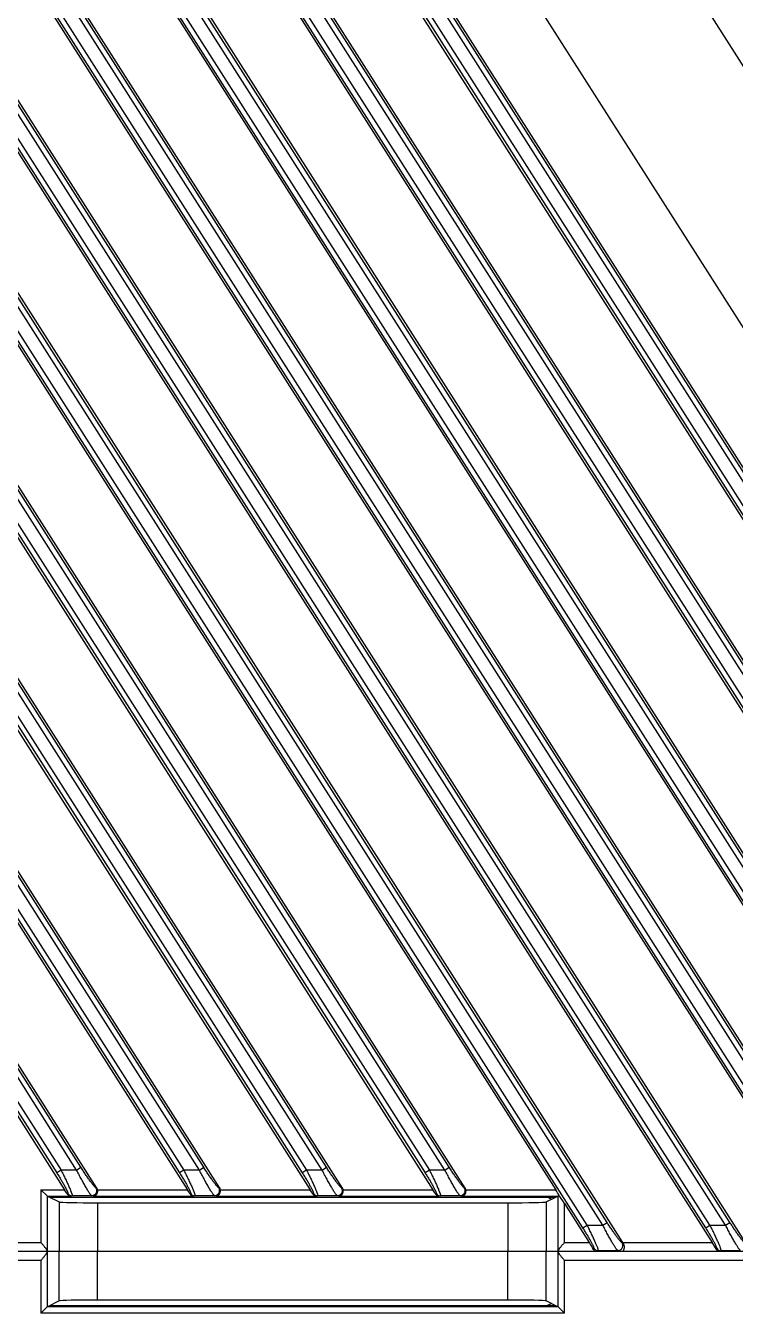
# Model space of a CAD drawing. Header units: millimetres. Extents: x 620 to 19791, y 2539 to 6969.
# Drawn here: x 14122.2 to 14177.7, y 5144.2 to 5244.9 of the extents above; entities that cross this region are included whole.
import ezdxf

# ---------------------------------------------------------------- set-up
doc = ezdxf.new("R2010")
doc.units = ezdxf.units.MM

# ---------------------------------------------------------------- blocks, each defined once
blk = doc.blocks.new('DTGFH')
at = {"color": 7, "linetype": 'Continuous'}
for p, q in [((9401.05, 4441.2), (8801.05, 4441.2)), ((8897.53, 4440.5), (8825.4, 4440.5)), ((8897.53, 4440.5), (8897.53, 4436.37)), ((8898.02, 4441.16), (8898.02, 4436.87)), ((8898.95, 4437.33), (8898.95, 4441.2)), ((8901.95, 4437.4), (8901.95, 4441.2)), ((8934.05, 4437.4), (8934.05, 4441.2)), ((8937.05, 4437.33), (8937.05, 4441.2)), ((8937.98, 4436.87), (8937.98, 4441.16)), ((8938.47, 4436.37), (8938.47, 4440.5)), ((8972.53, 4440.5), (8938.47, 4440.5)), ((8898.95, 4437.33), (8898.03, 4436.87)), ((8934.05, 4437.4), (8901.95, 4437.4)), ((8937.97, 4436.87), (8937.05, 4437.33)), ((8898.02, 4436.87), (8897.53, 4436.37)), ((8938.47, 4436.37), (8897.53, 4436.37)), ((8937.97, 4436.87), (8898.03, 4436.87)), ((8937.8, 4436.95), (8898.2, 4436.95)), ((8938.47, 4436.37), (8937.98, 4436.87)), ((8803.44, 4409.83), (8995.39, 4108.53)), ((8819.62, 4404.91), (9007.76, 4109.59)), ((8988.34, 4108.66), (8801.78, 4401.5)), ((8986.75, 4110.06), (8803.1, 4398.34)), ((8987.09, 4110.28), (8803.44, 4398.55)), ((8801.75, 4397.46), (8985.81, 4108.53)), ((8802.76, 4396.21), (8985.2, 4109.85)), ((8803.1, 4396.42), (8985.53, 4110.06)), ((8978.74, 4108.66), (8801.78, 4386.42)), ((8977.15, 4110.06), (8803.1, 4383.26)), ((8977.49, 4110.28), (8803.44, 4383.48)), ((8801.75, 4382.38), (8976.21, 4108.53)), ((8802.76, 4381.13), (8975.59, 4109.85)), ((8803.1, 4381.35), (8975.93, 4110.06)), ((8971.85, 4104.4), (8801.78, 4371.35)), ((8970.29, 4105.75), (8803.1, 4368.19)), ((8970.63, 4105.97), (8803.44, 4368.4)), ((8801.75, 4367.3), (8969.24, 4104.4)), ((8968.73, 4105.54), (8802.76, 4366.06)), ((8969.07, 4105.75), (8803.1, 4366.27)), ((8962.24, 4104.4), (8801.78, 4356.27)), ((8960.69, 4105.75), (8803.1, 4353.11)), ((8961.02, 4105.97), (8803.44, 4353.33)), ((8801.75, 4352.23), (8959.63, 4104.4)), ((8959.13, 4105.54), (8802.76, 4350.98)), ((8959.47, 4105.75), (8803.1, 4351.2)), ((8952.64, 4104.4), (8801.78, 4341.19)), ((8951.08, 4105.75), (8803.1, 4338.04)), ((8951.42, 4105.97), (8803.44, 4338.25)), ((8949.53, 4105.54), (8802.76, 4335.91)), ((8949.86, 4105.75), (8803.1, 4336.12)), ((8805.88, 4330.66), (8950.03, 4104.4)), ((8943.03, 4104.4), (8806.13, 4319.29)), ((8941.81, 4105.97), (8807.75, 4316.41)), ((8805.88, 4315.59), (8937.79, 4108.53)), ((8941.48, 4105.75), (8807.41, 4316.2)), ((8939.92, 4105.54), (8807.07, 4314.07)), ((8940.26, 4105.75), (8807.41, 4314.28)), ((8930.72, 4108.66), (8806.13, 4304.22)), ((8929.47, 4110.28), (8807.75, 4301.34)), ((8805.88, 4300.51), (8928.19, 4108.53)), ((8929.13, 4110.06), (8807.41, 4301.12)), ((8807.07, 4298.99), (8927.57, 4109.85)), ((8807.41, 4299.21), (8927.91, 4110.06)), ((8802.35, 4290.99), (8918.58, 4108.53)), ((8921.11, 4108.66), (8804.87, 4291.13)), ((8803.61, 4289.36), (8917.97, 4109.85)), ((8803.94, 4289.57), (8918.3, 4110.06)), ((8919.52, 4110.06), (8805.16, 4289.57)), ((8919.86, 4110.28), (8805.5, 4289.78)), ((8911.51, 4108.66), (8801.78, 4280.89)), ((8909.92, 4110.06), (8803.1, 4277.74)), ((8910.26, 4110.28), (8803.44, 4277.95)), ((8801.75, 4276.85), (8908.98, 4108.53)), ((8802.76, 4275.61), (8908.36, 4109.85)), ((8803.1, 4275.82), (8908.7, 4110.06)), ((8901.9, 4108.66), (8801.78, 4265.82)), ((8900.32, 4110.06), (8803.1, 4262.66)), ((8900.65, 4110.28), (8803.44, 4262.88)), ((8801.75, 4261.78), (8899.37, 4108.53)), ((8802.76, 4260.53), (8898.76, 4109.85)), ((8803.1, 4260.75), (8899.1, 4110.06)), ((8899.1, 4110.06), (8898.76, 4109.85)), ((8900.32, 4110.06), (8899.1, 4110.06)), ((8900.32, 4110.06), (8900.65, 4110.28)), ((8908.7, 4110.06), (8908.36, 4109.85)), ((8909.92, 4110.06), (8908.7, 4110.06)), ((8909.92, 4110.06), (8910.26, 4110.28)), ((8918.3, 4110.06), (8917.97, 4109.85)), ((8919.52, 4110.06), (8918.3, 4110.06)), ((8919.52, 4110.06), (8919.86, 4110.28)), ((8927.91, 4110.06), (8927.57, 4109.85)), ((8929.13, 4110.06), (8927.91, 4110.06)), ((8929.13, 4110.06), (8929.47, 4110.28)), ((8897.53, 4108.53), (8898.02, 4108.04)), ((8897.53, 4108.53), (8897.53, 4104.4)), ((8897.53, 4108.53), (8899.37, 4108.53)), ((8898.02, 4108.04), (8898.02, 4103.74)), ((8898.03, 4108.03), (8898.95, 4107.57)), ((8898.03, 4108.03), (8899.86, 4108.03)), ((8899.56, 4108.23), (8899.62, 4108.25)), ((8899.95, 4108.06), (8899.86, 4108.03)), ((8901.5, 4108.06), (8899.95, 4108.06)), ((8901.62, 4108.03), (8901.5, 4108.06)), ((8901.62, 4108.03), (8909.47, 4108.03)), ((8901.9, 4108.66), (8901.83, 4108.68)), ((8901.96, 4108.53), (8908.98, 4108.53)), ((8909.16, 4108.23), (8909.22, 4108.25)), ((8909.56, 4108.06), (8909.47, 4108.03)), ((8911.1, 4108.06), (8909.56, 4108.06)), ((8911.23, 4108.03), (8911.1, 4108.06)), ((8911.23, 4108.03), (8919.07, 4108.03)), ((8911.51, 4108.66), (8911.44, 4108.68)), ((8911.56, 4108.53), (8918.58, 4108.53)), ((8918.77, 4108.23), (8918.83, 4108.25)), ((8919.16, 4108.06), (8919.07, 4108.03)), ((8920.71, 4108.06), (8919.16, 4108.06)), ((8920.83, 4108.03), (8920.71, 4108.06)), ((8920.83, 4108.03), (8928.68, 4108.03)), ((8921.11, 4108.66), (8921.04, 4108.68)), ((8921.16, 4108.53), (8928.19, 4108.53)), ((8928.37, 4108.23), (8928.43, 4108.25)), ((8928.77, 4108.06), (8928.68, 4108.03)), ((8930.31, 4108.06), (8928.77, 4108.06)), ((8930.43, 4108.03), (8930.31, 4108.06)), ((8930.43, 4108.03), (8937.97, 4108.03)), ((8930.72, 4108.66), (8930.65, 4108.68)), ((8930.77, 4108.53), (8937.79, 4108.53)), ((8937.05, 4107.57), (8937.97, 4108.03)), ((8937.98, 4108.04), (8938.04, 4108.1)), ((8937.98, 4103.74), (8937.98, 4108.04)), ((8898.2, 4107.95), (8937.8, 4107.95)), ((8898.95, 4107.57), (8898.95, 4103.7)), ((8901.95, 4107.5), (8901.95, 4103.7)), ((8901.95, 4107.5), (8934.05, 4107.5)), ((8934.05, 4107.5), (8934.05, 4103.7)), ((8937.05, 4107.57), (8937.05, 4103.7)), ((8938.47, 4107.46), (8940.42, 4104.4)), ((8938.47, 4104.4), (8938.47, 4107.46)), ((8941.48, 4105.75), (8941.81, 4105.97)), ((8951.08, 4105.75), (8951.42, 4105.97)), ((8939.92, 4105.54), (8940.26, 4105.75)), ((8940.26, 4105.75), (8941.48, 4105.75)), ((8949.53, 4105.54), (8949.86, 4105.75)), ((8949.86, 4105.75), (8951.08, 4105.75)), ((8895.01, 4104.4), (8897.53, 4104.4)), ((8938.47, 4104.4), (8940.42, 4104.4)), ((8940.74, 4103.86), (8940.79, 4103.94)), ((8943.09, 4104.31), (8942.98, 4104.37)), ((8943.03, 4104.4), (8950.03, 4104.4)), ((8950.35, 4103.86), (8950.39, 4103.94)), ((9401.05, 4103.7), (8801.55, 4103.7)), ((8941.09, 4103.7), (8941.12, 4103.76)), ((8941.12, 4103.76), (8942.65, 4103.76)), ((8942.75, 4103.7), (8942.65, 4103.76)), ((8950.69, 4103.7), (8950.73, 4103.76)), ((8950.73, 4103.76), (8952.25, 4103.76))]:
    blk.add_line(p, q, dxfattribs=at)
at = {"color": 4, "linetype": 'Continuous'}
for centre, start, end in [((8940.05, 4430.33), 110.668, 113.8908), ((8940.05, 4114.58), 246.1092, 249.332)]:
    blk.add_arc(centre, 7.25, start, end, dxfattribs=at)
at = {"color": 7, "linetype": 'Continuous'}
for centre, radius, start, end in [((8899.95, 4108.46), 0.399, 212.3207, 269.8089), ((8909.56, 4108.46), 0.399, 212.3207, 269.8089), ((8919.16, 4108.46), 0.399, 212.3207, 269.8089), ((8928.77, 4108.46), 0.399, 212.3207, 269.8089), ((8941.12, 4104.16), 0.402, 212.7568, 269.7432), ((8950.73, 4104.16), 0.402, 212.7568, 269.7432)]:
    blk.add_arc(centre, radius, start, end, dxfattribs=at)
for centre, major_axis, ratio, start_param, end_param in [((8898.04, 4440.5), (0, 0.7), 0.052408, 0, 0.329), ((8937.96, 4440.5), (0, 0.7), 0.052408, -0.329, 0), ((8901.95, 4437.32), (3, 0), 0.026186, 1.570796, 3.089233), ((8934.05, 4437.32), (3, 0), 0.026186, 0.05236, 1.570796), ((8898.03, 4436.37), (0, 0.5), 0.052408, 0.02618, 0.05236), ((8937.97, 4436.37), (0, 0.5), 0.052408, -0.05236, -0.02618), ((8898.03, 4108.53), (0, 0.5), 0.052408, -3.193953, -3.167773), ((8899.32, 4108.53), (-0.321, 0.499), 0.073624, -2.273247, -1.618026), ((8901.56, 4108.45), (0.394, -0.086), 0.992492, 0.434723, 0.777592), ((8908.93, 4108.53), (-0.321, 0.499), 0.073624, -2.273247, -1.618026), ((8911.17, 4108.45), (0.394, -0.086), 0.992492, 0.434723, 0.777592), ((8918.53, 4108.53), (-0.321, 0.499), 0.073624, -2.273247, -1.618026), ((8920.77, 4108.45), (0.394, -0.086), 0.992492, 0.434723, 0.777592), ((8928.14, 4108.53), (-0.321, 0.499), 0.073624, -2.273247, -1.618026), ((8930.37, 4108.45), (0.394, -0.086), 0.992492, 0.434723, 0.777592), ((8937.74, 4108.53), (-0.321, 0.499), 0.073624, -2.666081, -1.618026), ((8937.97, 4108.53), (0, 0.5), 0.052408, -3.115413, -3.089233), ((8938.47, 4107.38), (-0.499, 0.789), 0.046753, -1.496981, -0.448926), ((8901.95, 4107.58), (3, 0), 0.026186, -3.089233, -1.570796), ((8934.05, 4107.58), (3, 0), 0.026186, -1.570796, -0.05236), ((8940.35, 4104.4), (-0.449, 0.699), 0.073624, -2.493847, -1.618026), ((8943.11, 4104.4), (-0.449, 0.699), 0.073624, 1.523567, 1.649478), ((8949.96, 4104.4), (-0.449, 0.699), 0.073624, -2.493847, -1.618026), ((8898.04, 4104.4), (0, 0.7), 0.052408, -3.470593, -3.141593), ((8937.96, 4104.4), (0, 0.7), 0.052408, -3.141593, -2.812592)]:
    blk.add_ellipse(centre, major_axis=major_axis, ratio=ratio, start_param=start_param, end_param=end_param, dxfattribs=at)
for points, knots in [([(8897.53, 4440.5), (8897.55, 4440.53), (8897.61, 4440.6), (8897.69, 4440.69), (8897.77, 4440.79), (8897.84, 4440.88), (8897.9, 4440.95), (8897.94, 4441), (8897.96, 4441.04), (8897.99, 4441.08), (8898, 4441.11), (8898.01, 4441.13), (8898.02, 4441.14), (8898.02, 4441.15), (8898.02, 4441.16), (8898.02, 4441.16)], [0, 0, 0, 0, 0.152678, 0.303619, 0.450743, 0.591561, 0.722626, 0.783052, 0.839064, 0.889738, 0.93406, 0.953523, 0.971039, 0.986537, 1, 1, 1, 1]), ([(8937.98, 4441.16), (8937.98, 4441.16), (8937.98, 4441.15), (8937.98, 4441.14), (8937.99, 4441.13), (8938, 4441.11), (8938.01, 4441.08), (8938.04, 4441.04), (8938.06, 4441), (8938.1, 4440.95), (8938.16, 4440.88), (8938.23, 4440.79), (8938.31, 4440.69), (8938.39, 4440.6), (8938.45, 4440.53), (8938.47, 4440.5)], [0, 0, 0, 0, 0.013463, 0.028958, 0.046471, 0.065932, 0.110248, 0.160922, 0.216933, 0.277361, 0.408429, 0.549248, 0.696374, 0.84732, 1, 1, 1, 1]), ([(8899.1, 4110.06), (8899.16, 4109.94), (8899.28, 4109.7), (8899.42, 4109.41), (8899.53, 4109.18), (8899.61, 4109.01), (8899.68, 4108.86), (8899.74, 4108.71), (8899.8, 4108.57), (8899.84, 4108.47), (8899.87, 4108.39), (8899.89, 4108.34), (8899.91, 4108.29), (8899.93, 4108.25), (8899.94, 4108.21), (8899.95, 4108.17), (8899.96, 4108.14), (8899.96, 4108.12), (8899.96, 4108.1), (8899.96, 4108.08), (8899.96, 4108.08), (8899.96, 4108.07), (8899.96, 4108.07), (8899.96, 4108.06), (8899.95, 4108.06), (8899.95, 4108.06)], [0, 0, 0, 0, 0.184726, 0.364404, 0.450654, 0.53352, 0.612205, 0.685869, 0.753643, 0.814644, 0.842334, 0.868009, 0.891573, 0.912933, 0.932009, 0.94873, 0.963045, 0.974919, 0.984358, 0.988185, 0.991438, 0.994155, 0.996399, 0.998285, 1, 1, 1, 1]), ([(8901.5, 4108.06), (8901.5, 4108.06), (8901.49, 4108.06), (8901.49, 4108.07), (8901.48, 4108.07), (8901.47, 4108.08), (8901.45, 4108.09), (8901.44, 4108.12), (8901.41, 4108.14), (8901.38, 4108.19), (8901.33, 4108.25), (8901.27, 4108.34), (8901.2, 4108.45), (8901.13, 4108.57), (8901.05, 4108.71), (8900.97, 4108.85), (8900.88, 4109.01), (8900.79, 4109.17), (8900.66, 4109.4), (8900.5, 4109.7), (8900.38, 4109.94), (8900.32, 4110.06)], [0, 0, 0, 0, 0.002443, 0.00539, 0.00888, 0.012933, 0.022763, 0.034902, 0.049322, 0.065972, 0.105666, 0.15334, 0.20827, 0.269706, 0.336901, 0.409127, 0.485683, 0.565896, 0.649126, 0.822164, 1, 1, 1, 1]), ([(8901.83, 4108.68), (8901.83, 4108.68), (8901.83, 4108.68), (8901.82, 4108.68), (8901.81, 4108.69), (8901.79, 4108.7), (8901.77, 4108.72), (8901.75, 4108.74), (8901.71, 4108.78), (8901.66, 4108.83), (8901.6, 4108.91), (8901.53, 4109), (8901.46, 4109.1), (8901.38, 4109.21), (8901.29, 4109.32), (8901.17, 4109.49), (8901.02, 4109.71), (8900.84, 4109.99), (8900.71, 4110.18), (8900.65, 4110.28)], [0, 0, 0, 0, 0.002893, 0.006322, 0.014899, 0.025845, 0.039152, 0.054766, 0.072609, 0.114587, 0.164252, 0.220735, 0.283185, 0.350804, 0.422853, 0.498652, 0.659054, 0.827524, 1, 1, 1, 1]), ([(8908.7, 4110.06), (8908.76, 4109.94), (8908.88, 4109.7), (8909.02, 4109.41), (8909.13, 4109.18), (8909.21, 4109.01), (8909.28, 4108.86), (8909.35, 4108.71), (8909.4, 4108.57), (8909.45, 4108.47), (8909.48, 4108.39), (8909.5, 4108.34), (8909.51, 4108.29), (8909.53, 4108.25), (8909.54, 4108.21), (8909.55, 4108.17), (8909.56, 4108.14), (8909.56, 4108.12), (8909.57, 4108.1), (8909.57, 4108.08), (8909.57, 4108.08), (8909.57, 4108.07), (8909.56, 4108.07), (8909.56, 4108.06), (8909.56, 4108.06), (8909.56, 4108.06)], [0, 0, 0, 0, 0.184726, 0.364404, 0.450654, 0.53352, 0.612205, 0.685869, 0.753643, 0.814644, 0.842334, 0.868009, 0.891573, 0.912933, 0.932009, 0.94873, 0.963045, 0.974919, 0.984358, 0.988185, 0.991438, 0.994155, 0.996399, 0.998285, 1, 1, 1, 1]), ([(8911.1, 4108.06), (8911.1, 4108.06), (8911.1, 4108.06), (8911.09, 4108.07), (8911.08, 4108.07), (8911.07, 4108.08), (8911.06, 4108.09), (8911.04, 4108.12), (8911.02, 4108.14), (8910.98, 4108.19), (8910.94, 4108.25), (8910.88, 4108.34), (8910.81, 4108.45), (8910.73, 4108.57), (8910.65, 4108.71), (8910.57, 4108.85), (8910.48, 4109.01), (8910.39, 4109.17), (8910.27, 4109.4), (8910.11, 4109.7), (8909.98, 4109.94), (8909.92, 4110.06)], [0, 0, 0, 0, 0.002443, 0.00539, 0.00888, 0.012933, 0.022763, 0.034902, 0.049322, 0.065972, 0.105666, 0.15334, 0.20827, 0.269706, 0.336901, 0.409127, 0.485683, 0.565896, 0.649126, 0.822164, 1, 1, 1, 1]), ([(8911.44, 4108.68), (8911.44, 4108.68), (8911.43, 4108.68), (8911.42, 4108.68), (8911.41, 4108.69), (8911.39, 4108.7), (8911.37, 4108.72), (8911.35, 4108.74), (8911.32, 4108.78), (8911.27, 4108.83), (8911.21, 4108.91), (8911.14, 4109), (8911.06, 4109.1), (8910.98, 4109.21), (8910.9, 4109.32), (8910.78, 4109.49), (8910.63, 4109.71), (8910.44, 4109.99), (8910.32, 4110.18), (8910.26, 4110.28)], [0, 0, 0, 0, 0.002893, 0.006322, 0.014899, 0.025845, 0.039152, 0.054766, 0.072609, 0.114587, 0.164252, 0.220735, 0.283185, 0.350804, 0.422853, 0.498652, 0.659054, 0.827524, 1, 1, 1, 1]), ([(8918.3, 4110.06), (8918.37, 4109.94), (8918.48, 4109.7), (8918.63, 4109.41), (8918.74, 4109.18), (8918.81, 4109.01), (8918.88, 4108.86), (8918.95, 4108.71), (8919.01, 4108.57), (8919.05, 4108.47), (8919.08, 4108.39), (8919.1, 4108.34), (8919.12, 4108.29), (8919.13, 4108.25), (8919.15, 4108.21), (8919.16, 4108.17), (8919.16, 4108.14), (8919.17, 4108.12), (8919.17, 4108.1), (8919.17, 4108.08), (8919.17, 4108.08), (8919.17, 4108.07), (8919.17, 4108.07), (8919.17, 4108.06), (8919.16, 4108.06), (8919.16, 4108.06)], [0, 0, 0, 0, 0.184726, 0.364404, 0.450654, 0.53352, 0.612205, 0.685869, 0.753643, 0.814644, 0.842334, 0.868009, 0.891573, 0.912933, 0.932009, 0.94873, 0.963045, 0.974919, 0.984358, 0.988185, 0.991438, 0.994155, 0.996399, 0.998285, 1, 1, 1, 1]), ([(8920.71, 4108.06), (8920.7, 4108.06), (8920.7, 4108.06), (8920.69, 4108.07), (8920.69, 4108.07), (8920.68, 4108.08), (8920.66, 4108.09), (8920.64, 4108.12), (8920.62, 4108.14), (8920.59, 4108.19), (8920.54, 4108.25), (8920.48, 4108.34), (8920.41, 4108.45), (8920.34, 4108.57), (8920.26, 4108.71), (8920.17, 4108.85), (8920.09, 4109.01), (8920, 4109.17), (8919.87, 4109.4), (8919.71, 4109.7), (8919.59, 4109.94), (8919.52, 4110.06)], [0, 0, 0, 0, 0.002443, 0.00539, 0.00888, 0.012933, 0.022763, 0.034902, 0.049322, 0.065972, 0.105666, 0.15334, 0.20827, 0.269706, 0.336901, 0.409127, 0.485683, 0.565896, 0.649126, 0.822164, 1, 1, 1, 1]), ([(8921.04, 4108.68), (8921.04, 4108.68), (8921.04, 4108.68), (8921.03, 4108.68), (8921.01, 4108.69), (8921, 4108.7), (8920.98, 4108.72), (8920.95, 4108.74), (8920.92, 4108.78), (8920.87, 4108.83), (8920.81, 4108.91), (8920.74, 4109), (8920.66, 4109.1), (8920.59, 4109.21), (8920.5, 4109.32), (8920.38, 4109.49), (8920.23, 4109.71), (8920.05, 4109.99), (8919.92, 4110.18), (8919.86, 4110.28)], [0, 0, 0, 0, 0.002893, 0.006322, 0.014899, 0.025845, 0.039152, 0.054766, 0.072609, 0.114587, 0.164252, 0.220735, 0.283185, 0.350804, 0.422853, 0.498652, 0.659054, 0.827524, 1, 1, 1, 1]), ([(8927.91, 4110.06), (8927.97, 4109.94), (8928.09, 4109.7), (8928.23, 4109.41), (8928.34, 4109.18), (8928.42, 4109.01), (8928.49, 4108.86), (8928.55, 4108.71), (8928.61, 4108.57), (8928.65, 4108.47), (8928.68, 4108.39), (8928.7, 4108.34), (8928.72, 4108.29), (8928.74, 4108.25), (8928.75, 4108.21), (8928.76, 4108.17), (8928.77, 4108.14), (8928.77, 4108.12), (8928.78, 4108.1), (8928.78, 4108.08), (8928.77, 4108.08), (8928.77, 4108.07), (8928.77, 4108.07), (8928.77, 4108.06), (8928.77, 4108.06), (8928.77, 4108.06)], [0, 0, 0, 0, 0.184726, 0.364404, 0.450654, 0.53352, 0.612205, 0.685869, 0.753643, 0.814644, 0.842334, 0.868009, 0.891573, 0.912933, 0.932009, 0.94873, 0.963045, 0.974919, 0.984358, 0.988185, 0.991438, 0.994155, 0.996399, 0.998285, 1, 1, 1, 1]), ([(8930.31, 4108.06), (8930.31, 4108.06), (8930.3, 4108.06), (8930.3, 4108.07), (8930.29, 4108.07), (8930.28, 4108.08), (8930.27, 4108.09), (8930.25, 4108.12), (8930.23, 4108.14), (8930.19, 4108.19), (8930.15, 4108.25), (8930.08, 4108.34), (8930.02, 4108.45), (8929.94, 4108.57), (8929.86, 4108.71), (8929.78, 4108.85), (8929.69, 4109.01), (8929.6, 4109.17), (8929.48, 4109.4), (8929.32, 4109.7), (8929.19, 4109.94), (8929.13, 4110.06)], [0, 0, 0, 0, 0.002443, 0.00539, 0.00888, 0.012933, 0.022763, 0.034902, 0.049322, 0.065972, 0.105666, 0.15334, 0.20827, 0.269706, 0.336901, 0.409127, 0.485683, 0.565896, 0.649126, 0.822164, 1, 1, 1, 1]), ([(8930.65, 4108.68), (8930.64, 4108.68), (8930.64, 4108.68), (8930.63, 4108.68), (8930.62, 4108.69), (8930.6, 4108.7), (8930.58, 4108.72), (8930.56, 4108.74), (8930.52, 4108.78), (8930.48, 4108.83), (8930.41, 4108.91), (8930.34, 4109), (8930.27, 4109.1), (8930.19, 4109.21), (8930.11, 4109.32), (8929.99, 4109.49), (8929.83, 4109.71), (8929.65, 4109.99), (8929.53, 4110.18), (8929.47, 4110.28)], [0, 0, 0, 0, 0.002893, 0.006322, 0.014899, 0.025845, 0.039152, 0.054766, 0.072609, 0.114587, 0.164252, 0.220735, 0.283185, 0.350804, 0.422853, 0.498652, 0.659054, 0.827524, 1, 1, 1, 1]), ([(8898.76, 4109.85), (8898.82, 4109.75), (8898.94, 4109.57), (8899.08, 4109.34), (8899.18, 4109.16), (8899.26, 4109.03), (8899.33, 4108.9), (8899.4, 4108.78), (8899.46, 4108.67), (8899.5, 4108.59), (8899.53, 4108.52), (8899.55, 4108.48), (8899.57, 4108.44), (8899.59, 4108.4), (8899.6, 4108.37), (8899.61, 4108.34), (8899.62, 4108.31), (8899.62, 4108.29), (8899.63, 4108.28), (8899.63, 4108.27), (8899.63, 4108.26), (8899.63, 4108.26), (8899.62, 4108.25), (8899.62, 4108.25), (8899.62, 4108.25), (8899.62, 4108.25)], [0, 0, 0, 0, 0.181438, 0.358605, 0.444098, 0.526615, 0.605384, 0.679551, 0.74819, 0.810312, 0.838612, 0.864901, 0.889059, 0.910969, 0.930526, 0.94764, 0.962243, 0.974296, 0.98381, 0.987648, 0.99091, 0.993649, 0.995962, 0.998006, 1, 1, 1, 1]), ([(8908.36, 4109.85), (8908.42, 4109.75), (8908.54, 4109.57), (8908.68, 4109.34), (8908.79, 4109.16), (8908.86, 4109.03), (8908.94, 4108.9), (8909, 4108.78), (8909.06, 4108.67), (8909.1, 4108.59), (8909.14, 4108.52), (8909.16, 4108.48), (8909.17, 4108.44), (8909.19, 4108.4), (8909.2, 4108.37), (8909.21, 4108.34), (8909.22, 4108.31), (8909.23, 4108.29), (8909.23, 4108.28), (8909.23, 4108.27), (8909.23, 4108.26), (8909.23, 4108.26), (8909.23, 4108.25), (8909.22, 4108.25), (8909.22, 4108.25), (8909.22, 4108.25)], [0, 0, 0, 0, 0.181438, 0.358605, 0.444098, 0.526615, 0.605384, 0.679551, 0.74819, 0.810312, 0.838612, 0.864901, 0.889059, 0.910969, 0.930526, 0.94764, 0.962243, 0.974296, 0.98381, 0.987648, 0.99091, 0.993649, 0.995962, 0.998006, 1, 1, 1, 1]), ([(8917.97, 4109.85), (8918.03, 4109.75), (8918.14, 4109.57), (8918.29, 4109.34), (8918.39, 4109.16), (8918.47, 4109.03), (8918.54, 4108.9), (8918.6, 4108.78), (8918.66, 4108.67), (8918.71, 4108.59), (8918.74, 4108.52), (8918.76, 4108.48), (8918.78, 4108.44), (8918.79, 4108.4), (8918.81, 4108.37), (8918.82, 4108.34), (8918.83, 4108.31), (8918.83, 4108.29), (8918.83, 4108.28), (8918.84, 4108.27), (8918.83, 4108.26), (8918.83, 4108.26), (8918.83, 4108.25), (8918.83, 4108.25), (8918.83, 4108.25), (8918.83, 4108.25)], [0, 0, 0, 0, 0.181438, 0.358605, 0.444098, 0.526615, 0.605384, 0.679551, 0.74819, 0.810312, 0.838612, 0.864901, 0.889059, 0.910969, 0.930526, 0.94764, 0.962243, 0.974296, 0.98381, 0.987648, 0.99091, 0.993649, 0.995962, 0.998006, 1, 1, 1, 1]), ([(8927.57, 4109.85), (8927.63, 4109.75), (8927.75, 4109.57), (8927.89, 4109.34), (8928, 4109.16), (8928.07, 4109.03), (8928.14, 4108.9), (8928.21, 4108.78), (8928.27, 4108.67), (8928.31, 4108.59), (8928.34, 4108.52), (8928.36, 4108.48), (8928.38, 4108.44), (8928.4, 4108.4), (8928.41, 4108.37), (8928.42, 4108.34), (8928.43, 4108.31), (8928.44, 4108.29), (8928.44, 4108.28), (8928.44, 4108.27), (8928.44, 4108.26), (8928.44, 4108.26), (8928.44, 4108.25), (8928.43, 4108.25), (8928.43, 4108.25), (8928.43, 4108.25)], [0, 0, 0, 0, 0.181438, 0.358605, 0.444098, 0.526615, 0.605384, 0.679551, 0.74819, 0.810312, 0.838612, 0.864901, 0.889059, 0.910969, 0.930526, 0.94764, 0.962243, 0.974296, 0.98381, 0.987648, 0.99091, 0.993649, 0.995962, 0.998006, 1, 1, 1, 1]), ([(8899.56, 4108.23), (8899.58, 4108.2), (8899.62, 4108.14), (8899.69, 4108.08), (8899.78, 4108.05), (8899.83, 4108.04), (8899.86, 4108.03)], [0, 0, 0, 0, 0.280934, 0.535713, 0.772708, 1, 1, 1, 1]), ([(8901.5, 4108.06), (8901.53, 4108.06), (8901.6, 4108.07), (8901.7, 4108.11), (8901.79, 4108.18), (8901.85, 4108.27), (8901.89, 4108.37), (8901.9, 4108.47), (8901.88, 4108.58), (8901.85, 4108.65), (8901.83, 4108.68)], [0, 0, 0, 0, 0.124488, 0.249166, 0.374099, 0.499253, 0.624543, 0.749843, 0.875021, 1, 1, 1, 1]), ([(8901.62, 4108.03), (8901.64, 4108.04), (8901.69, 4108.04), (8901.76, 4108.07), (8901.82, 4108.11), (8901.87, 4108.15), (8901.9, 4108.2), (8901.93, 4108.25), (8901.96, 4108.33), (8901.97, 4108.43), (8901.96, 4108.5), (8901.96, 4108.53)], [0, 0, 0, 0, 0.098793, 0.200838, 0.308654, 0.424788, 0.486837, 0.551839, 0.69107, 0.841979, 1, 1, 1, 1]), ([(8909.16, 4108.23), (8909.18, 4108.2), (8909.22, 4108.14), (8909.3, 4108.08), (8909.38, 4108.05), (8909.44, 4108.04), (8909.47, 4108.03)], [0, 0, 0, 0, 0.280934, 0.535713, 0.772708, 1, 1, 1, 1]), ([(8911.1, 4108.06), (8911.14, 4108.06), (8911.21, 4108.07), (8911.31, 4108.11), (8911.39, 4108.18), (8911.45, 4108.27), (8911.49, 4108.37), (8911.5, 4108.47), (8911.49, 4108.58), (8911.46, 4108.65), (8911.44, 4108.68)], [0, 0, 0, 0, 0.124488, 0.249166, 0.374099, 0.499253, 0.624543, 0.749843, 0.875021, 1, 1, 1, 1]), ([(8911.23, 4108.03), (8911.25, 4108.04), (8911.29, 4108.04), (8911.36, 4108.07), (8911.42, 4108.11), (8911.47, 4108.15), (8911.5, 4108.2), (8911.53, 4108.25), (8911.56, 4108.33), (8911.57, 4108.43), (8911.57, 4108.5), (8911.56, 4108.53)], [0, 0, 0, 0, 0.098793, 0.200838, 0.308654, 0.424788, 0.486837, 0.551839, 0.69107, 0.841979, 1, 1, 1, 1]), ([(8918.77, 4108.23), (8918.78, 4108.2), (8918.82, 4108.14), (8918.9, 4108.08), (8918.98, 4108.05), (8919.04, 4108.04), (8919.07, 4108.03)], [0, 0, 0, 0, 0.280934, 0.535713, 0.772708, 1, 1, 1, 1]), ([(8920.71, 4108.06), (8920.74, 4108.06), (8920.81, 4108.07), (8920.91, 4108.11), (8920.99, 4108.18), (8921.06, 4108.27), (8921.1, 4108.37), (8921.11, 4108.47), (8921.09, 4108.58), (8921.06, 4108.65), (8921.04, 4108.68)], [0, 0, 0, 0, 0.124488, 0.249166, 0.374099, 0.499253, 0.624543, 0.749843, 0.875021, 1, 1, 1, 1]), ([(8920.83, 4108.03), (8920.85, 4108.04), (8920.9, 4108.04), (8920.96, 4108.07), (8921.03, 4108.11), (8921.07, 4108.15), (8921.11, 4108.2), (8921.14, 4108.25), (8921.17, 4108.33), (8921.18, 4108.43), (8921.17, 4108.5), (8921.16, 4108.53)], [0, 0, 0, 0, 0.098793, 0.200838, 0.308654, 0.424788, 0.486837, 0.551839, 0.69107, 0.841979, 1, 1, 1, 1]), ([(8928.37, 4108.23), (8928.39, 4108.2), (8928.43, 4108.14), (8928.5, 4108.08), (8928.59, 4108.05), (8928.65, 4108.04), (8928.68, 4108.03)], [0, 0, 0, 0, 0.280934, 0.535713, 0.772708, 1, 1, 1, 1]), ([(8930.31, 4108.06), (8930.34, 4108.06), (8930.42, 4108.07), (8930.51, 4108.11), (8930.6, 4108.18), (8930.66, 4108.27), (8930.7, 4108.37), (8930.71, 4108.47), (8930.69, 4108.58), (8930.66, 4108.65), (8930.65, 4108.68)], [0, 0, 0, 0, 0.124488, 0.249166, 0.374099, 0.499253, 0.624543, 0.749843, 0.875021, 1, 1, 1, 1]), ([(8930.43, 4108.03), (8930.46, 4108.04), (8930.5, 4108.04), (8930.57, 4108.07), (8930.63, 4108.11), (8930.68, 4108.15), (8930.71, 4108.2), (8930.74, 4108.25), (8930.77, 4108.33), (8930.78, 4108.43), (8930.78, 4108.5), (8930.77, 4108.53)], [0, 0, 0, 0, 0.098793, 0.200838, 0.308654, 0.424788, 0.486837, 0.551839, 0.69107, 0.841979, 1, 1, 1, 1]), ([(8942.98, 4104.37), (8942.98, 4104.37), (8942.97, 4104.38), (8942.95, 4104.4), (8942.93, 4104.41), (8942.91, 4104.43), (8942.89, 4104.46), (8942.85, 4104.5), (8942.8, 4104.56), (8942.74, 4104.63), (8942.67, 4104.72), (8942.59, 4104.82), (8942.52, 4104.93), (8942.43, 4105.04), (8942.32, 4105.2), (8942.17, 4105.42), (8941.99, 4105.69), (8941.87, 4105.87), (8941.81, 4105.97)], [0, 0, 0, 0, 0.008615, 0.019455, 0.032505, 0.047714, 0.065009, 0.084305, 0.128526, 0.179599, 0.236742, 0.299202, 0.366274, 0.437309, 0.511707, 0.668418, 0.832402, 1, 1, 1, 1]), ([(8952.59, 4104.37), (8952.58, 4104.37), (8952.57, 4104.38), (8952.55, 4104.4), (8952.53, 4104.41), (8952.51, 4104.43), (8952.49, 4104.46), (8952.45, 4104.5), (8952.4, 4104.56), (8952.34, 4104.63), (8952.27, 4104.72), (8952.2, 4104.82), (8952.12, 4104.93), (8952.04, 4105.04), (8951.92, 4105.2), (8951.78, 4105.42), (8951.6, 4105.69), (8951.48, 4105.87), (8951.42, 4105.97)], [0, 0, 0, 0, 0.008615, 0.019455, 0.032505, 0.047714, 0.065009, 0.084305, 0.128526, 0.179599, 0.236742, 0.299202, 0.366274, 0.437309, 0.511707, 0.668418, 0.832402, 1, 1, 1, 1]), ([(8940.79, 4103.94), (8940.79, 4103.95), (8940.79, 4103.95), (8940.79, 4103.96), (8940.79, 4103.97), (8940.79, 4103.98), (8940.78, 4104), (8940.77, 4104.03), (8940.76, 4104.06), (8940.75, 4104.09), (8940.73, 4104.14), (8940.7, 4104.21), (8940.65, 4104.3), (8940.6, 4104.4), (8940.54, 4104.51), (8940.48, 4104.62), (8940.38, 4104.79), (8940.25, 4105), (8940.09, 4105.27), (8939.98, 4105.45), (8939.92, 4105.54)], [0, 0, 0, 0, 0.005131, 0.008428, 0.012271, 0.021684, 0.033464, 0.047622, 0.064124, 0.082905, 0.10389, 0.152077, 0.207846, 0.270293, 0.338506, 0.411613, 0.488798, 0.652475, 0.824325, 1, 1, 1, 1]), ([(8941.12, 4103.76), (8941.12, 4103.76), (8941.12, 4103.76), (8941.12, 4103.77), (8941.12, 4103.79), (8941.12, 4103.81), (8941.12, 4103.83), (8941.11, 4103.86), (8941.1, 4103.91), (8941.07, 4103.98), (8941.04, 4104.08), (8940.99, 4104.19), (8940.94, 4104.31), (8940.88, 4104.44), (8940.82, 4104.59), (8940.75, 4104.74), (8940.68, 4104.9), (8940.57, 4105.12), (8940.43, 4105.41), (8940.32, 4105.64), (8940.26, 4105.75)], [0, 0, 0, 0, 0.002337, 0.005141, 0.012309, 0.021692, 0.033343, 0.047262, 0.063422, 0.102249, 0.149298, 0.203902, 0.265312, 0.332745, 0.405412, 0.48254, 0.563386, 0.647245, 0.821366, 1, 1, 1, 1]), ([(8942.65, 4103.76), (8942.64, 4103.76), (8942.63, 4103.77), (8942.61, 4103.79), (8942.6, 4103.81), (8942.58, 4103.83), (8942.55, 4103.86), (8942.52, 4103.91), (8942.47, 4103.98), (8942.41, 4104.08), (8942.34, 4104.18), (8942.27, 4104.31), (8942.19, 4104.44), (8942.11, 4104.58), (8941.99, 4104.79), (8941.84, 4105.06), (8941.66, 4105.4), (8941.54, 4105.63), (8941.48, 4105.75)], [0, 0, 0, 0, 0.007664, 0.017477, 0.029447, 0.043543, 0.059716, 0.077906, 0.120046, 0.169342, 0.22513, 0.286734, 0.353486, 0.424739, 0.49987, 0.659399, 0.827544, 1, 1, 1, 1]), ([(8950.39, 4103.94), (8950.39, 4103.95), (8950.39, 4103.95), (8950.39, 4103.96), (8950.39, 4103.97), (8950.39, 4103.98), (8950.38, 4104), (8950.38, 4104.03), (8950.37, 4104.06), (8950.35, 4104.09), (8950.33, 4104.14), (8950.3, 4104.21), (8950.26, 4104.3), (8950.2, 4104.4), (8950.14, 4104.51), (8950.08, 4104.62), (8949.98, 4104.79), (8949.86, 4105), (8949.7, 4105.27), (8949.58, 4105.45), (8949.53, 4105.54)], [0, 0, 0, 0, 0.005131, 0.008428, 0.012271, 0.021684, 0.033464, 0.047622, 0.064124, 0.082905, 0.10389, 0.152077, 0.207846, 0.270293, 0.338506, 0.411613, 0.488798, 0.652475, 0.824325, 1, 1, 1, 1]), ([(8950.73, 4103.76), (8950.73, 4103.76), (8950.73, 4103.76), (8950.73, 4103.77), (8950.73, 4103.79), (8950.73, 4103.81), (8950.72, 4103.83), (8950.71, 4103.86), (8950.7, 4103.91), (8950.68, 4103.98), (8950.64, 4104.08), (8950.6, 4104.19), (8950.55, 4104.31), (8950.49, 4104.44), (8950.42, 4104.59), (8950.35, 4104.74), (8950.28, 4104.9), (8950.18, 4105.12), (8950.04, 4105.41), (8949.92, 4105.64), (8949.86, 4105.75)], [0, 0, 0, 0, 0.002337, 0.005141, 0.012309, 0.021692, 0.033343, 0.047262, 0.063422, 0.102249, 0.149298, 0.203902, 0.265312, 0.332745, 0.405412, 0.48254, 0.563386, 0.647245, 0.821366, 1, 1, 1, 1]), ([(8952.25, 4103.76), (8952.24, 4103.76), (8952.23, 4103.77), (8952.22, 4103.79), (8952.2, 4103.81), (8952.18, 4103.83), (8952.16, 4103.86), (8952.12, 4103.91), (8952.07, 4103.98), (8952.01, 4104.08), (8951.94, 4104.18), (8951.87, 4104.31), (8951.79, 4104.44), (8951.71, 4104.58), (8951.59, 4104.79), (8951.44, 4105.06), (8951.26, 4105.4), (8951.14, 4105.63), (8951.08, 4105.75)], [0, 0, 0, 0, 0.007664, 0.017477, 0.029447, 0.043543, 0.059716, 0.077906, 0.120046, 0.169342, 0.22513, 0.286734, 0.353486, 0.424739, 0.49987, 0.659399, 0.827544, 1, 1, 1, 1]), ([(8898.02, 4103.74), (8898.02, 4103.74), (8898.02, 4103.75), (8898.02, 4103.76), (8898.01, 4103.77), (8898, 4103.8), (8897.99, 4103.82), (8897.96, 4103.86), (8897.94, 4103.9), (8897.9, 4103.95), (8897.84, 4104.02), (8897.77, 4104.11), (8897.69, 4104.21), (8897.61, 4104.3), (8897.55, 4104.37), (8897.53, 4104.4)], [0, 0, 0, 0, 0.013463, 0.028958, 0.046471, 0.065932, 0.110248, 0.160922, 0.216933, 0.277361, 0.408429, 0.549248, 0.696374, 0.84732, 1, 1, 1, 1]), ([(8938.47, 4104.4), (8938.45, 4104.37), (8938.39, 4104.3), (8938.31, 4104.21), (8938.23, 4104.11), (8938.16, 4104.02), (8938.1, 4103.95), (8938.06, 4103.9), (8938.04, 4103.86), (8938.01, 4103.82), (8938, 4103.8), (8937.99, 4103.77), (8937.98, 4103.76), (8937.98, 4103.75), (8937.98, 4103.74), (8937.98, 4103.74)], [0, 0, 0, 0, 0.152678, 0.303619, 0.450743, 0.591561, 0.722626, 0.783052, 0.839064, 0.889738, 0.93406, 0.953523, 0.971039, 0.986537, 1, 1, 1, 1]), ([(8942.65, 4103.76), (8942.68, 4103.76), (8942.75, 4103.77), (8942.85, 4103.81), (8942.93, 4103.88), (8942.99, 4103.97), (8943.03, 4104.07), (8943.05, 4104.17), (8943.03, 4104.28), (8943, 4104.34), (8942.98, 4104.37)], [0, 0, 0, 0, 0.124309, 0.249137, 0.374435, 0.5, 0.625565, 0.750863, 0.875691, 1, 1, 1, 1]), ([(8943.08, 4103.7), (8943.08, 4103.7), (8943.07, 4103.7), (8943.07, 4103.7), (8943.06, 4103.7), (8943.06, 4103.7), (8943.06, 4103.71), (8943.06, 4103.71), (8943.06, 4103.72), (8943.06, 4103.72), (8943.06, 4103.73), (8943.07, 4103.74), (8943.07, 4103.75), (8943.08, 4103.76), (8943.09, 4103.77), (8943.1, 4103.79), (8943.11, 4103.81), (8943.12, 4103.84), (8943.14, 4103.88), (8943.15, 4103.92), (8943.16, 4103.97), (8943.17, 4104.02), (8943.17, 4104.08), (8943.16, 4104.14), (8943.14, 4104.2), (8943.12, 4104.26), (8943.1, 4104.29), (8943.09, 4104.31)], [0, 0, 0, 0, 0.012577, 0.017811, 0.022415, 0.026524, 0.030371, 0.038422, 0.043171, 0.048577, 0.06156, 0.077442, 0.095999, 0.116978, 0.140127, 0.165209, 0.192065, 0.250601, 0.315018, 0.384942, 0.460136, 0.540384, 0.625394, 0.714676, 0.807485, 0.902935, 1, 1, 1, 1]), ([(8940.74, 4103.86), (8940.75, 4103.85), (8940.76, 4103.83), (8940.78, 4103.8), (8940.8, 4103.77), (8940.81, 4103.76), (8940.82, 4103.74), (8940.83, 4103.73), (8940.84, 4103.73), (8940.84, 4103.72), (8940.85, 4103.71), (8940.85, 4103.71), (8940.85, 4103.71), (8940.85, 4103.7), (8940.85, 4103.7), (8940.85, 4103.7), (8940.85, 4103.7), (8940.84, 4103.7), (8940.84, 4103.7)], [0, 0, 0, 0, 0.204317, 0.392896, 0.563403, 0.640806, 0.712092, 0.776327, 0.832529, 0.879525, 0.916233, 0.930591, 0.942394, 0.959733, 0.967501, 0.976309, 0.987004, 1, 1, 1, 1]), ([(8950.35, 4103.86), (8950.35, 4103.85), (8950.36, 4103.83), (8950.39, 4103.8), (8950.4, 4103.77), (8950.42, 4103.76), (8950.43, 4103.74), (8950.44, 4103.73), (8950.44, 4103.73), (8950.45, 4103.72), (8950.45, 4103.71), (8950.45, 4103.71), (8950.46, 4103.71), (8950.46, 4103.7), (8950.45, 4103.7), (8950.45, 4103.7), (8950.45, 4103.7), (8950.45, 4103.7), (8950.45, 4103.7)], [0, 0, 0, 0, 0.204317, 0.392896, 0.563403, 0.640806, 0.712092, 0.776327, 0.832529, 0.879525, 0.916233, 0.930591, 0.942394, 0.959733, 0.967501, 0.976309, 0.987004, 1, 1, 1, 1])]:
    blk.add_open_spline(points, degree=3, knots=knots, dxfattribs=at)
blk = doc.blocks.new('*U116')
blk.add_blockref('DTGFH', (-9101.05, -4276.2))
blk = doc.blocks.new('*U117')
at = {"color": 0, "linetype": 'ByBlock', "lineweight": -2, "transparency": 16777216}
for p in [(0, 1350), (0, 1012.5)]:
    blk.add_blockref('*U116', p, dxfattribs=at)

msp = doc.modelspace()

# ---------------------------------------------------------------- block references
msp.add_blockref('*U117', (14326.96016, 3971.56341))

doc.saveas('drawing.dxf')
